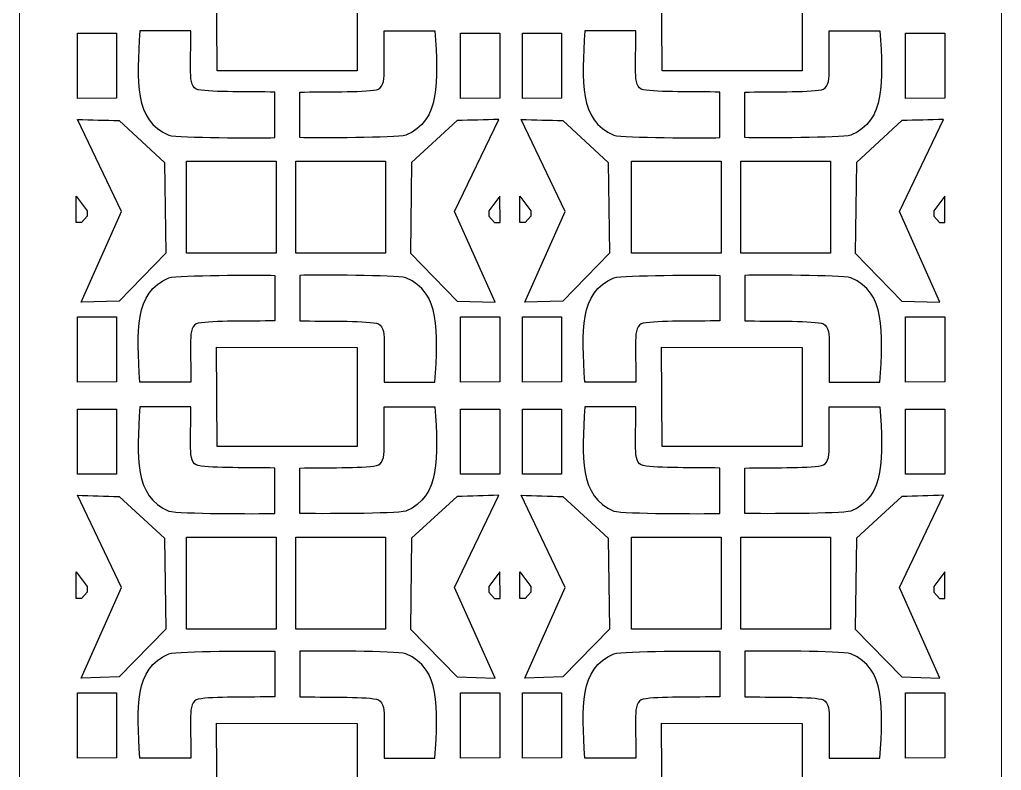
# Model space of a CAD drawing. Header units: centimetres. Extents: x -15.4 to -1.9, y -9.5 to 9.5.
# Drawn here: x -15.36 to -9.1, y -5.98 to -1.2 of the extents above; entities that cross this region are included whole.
import ezdxf

# ---------------------------------------------------------------- set-up
doc = ezdxf.new("R2010")
doc.units = ezdxf.units.CM
doc.header["$MEASUREMENT"] = 0
doc.layers.add('layer 1', color=7, linetype='Continuous')

msp = doc.modelspace()

# ---------------------------------------------------------------- linework, layer by layer
at = {"layer": 'layer 1', "color": 250, "lineweight": 9}
msp.add_open_spline([(-15.35905, 9.51398), (-15.35905, 9.51398), (-9.09792, 9.51398), (-9.09792, 9.51398), (-9.09792, 9.51398), (-9.09792, 9.51398), (-9.09792, -9.48601), (-9.09792, -9.48601), (-9.09792, -9.48601), (-9.09792, -9.48601), (-15.35905, -9.48601), (-15.35905, -9.48601), (-15.35905, -9.48601), (-15.35905, -9.48601), (-15.35905, 9.51398), (-15.35905, 9.51398)], degree=3, knots=[0, 0, 0, 0, 0.2, 0.2, 0.2, 0.2, 0.4, 0.4, 0.4, 0.4, 0.6, 0.6, 0.6, 0.6, 1, 1, 1, 1], dxfattribs=at)
at = {"layer": 'layer 1', "color": 7}
for points, knots in [([(-14.10278, -0.88974), (-14.10278, -0.88974), (-14.09915, -1.52299), (-14.09915, -1.52299), (-14.09915, -1.52299), (-14.09915, -1.52299), (-13.20593, -1.52308), (-13.20593, -1.52308), (-13.20593, -1.52308), (-13.20593, -1.52308), (-13.20596, -0.89144), (-13.20596, -0.89144), (-13.20596, -0.89144), (-13.20596, -0.89144), (-14.10278, -0.88974), (-14.10278, -0.88974)], [0, 0, 0, 0, 0.2, 0.2, 0.2, 0.2, 0.4, 0.4, 0.4, 0.4, 0.6, 0.6, 0.6, 0.6, 1, 1, 1, 1]), ([(-11.26466, -0.88974), (-11.26466, -0.88974), (-11.26104, -1.52299), (-11.26104, -1.52299), (-11.26104, -1.52299), (-11.26104, -1.52299), (-10.36781, -1.52308), (-10.36781, -1.52308), (-10.36781, -1.52308), (-10.36781, -1.52308), (-10.36785, -0.89144), (-10.36785, -0.89144), (-10.36785, -0.89144), (-10.36785, -0.89144), (-11.26466, -0.88974), (-11.26466, -0.88974)], [0, 0, 0, 0, 0.2, 0.2, 0.2, 0.2, 0.4, 0.4, 0.4, 0.4, 0.6, 0.6, 0.6, 0.6, 1, 1, 1, 1]), ([(-14.99075, -1.69983), (-14.99075, -1.69983), (-14.74032, -1.69887), (-14.74032, -1.69887), (-14.74032, -1.69887), (-14.74032, -1.69887), (-14.74032, -1.28397), (-14.74032, -1.28397), (-14.74032, -1.28397), (-14.74032, -1.28397), (-14.99083, -1.28397), (-14.99083, -1.28397), (-14.99083, -1.28397), (-14.99083, -1.28397), (-14.99075, -1.69983), (-14.99075, -1.69983)], [0, 0, 0, 0, 0.2, 0.2, 0.2, 0.2, 0.4, 0.4, 0.4, 0.4, 0.6, 0.6, 0.6, 0.6, 1, 1, 1, 1]), ([(-13.7305, -1.94996), (-13.84881, -1.95187), (-14.33725, -1.95226), (-14.4077, -1.9343), (-14.4077, -1.9343), (-14.62918, -1.83984), (-14.61224, -1.59448), (-14.59256, -1.26916), (-14.59256, -1.26916), (-14.59256, -1.26916), (-14.268, -1.26927), (-14.268, -1.26927), (-14.268, -1.26927), (-14.268, -1.26927), (-14.26868, -1.5332), (-14.26868, -1.5332), (-14.26868, -1.5332), (-14.26881, -1.59163), (-14.25883, -1.63716), (-14.22002, -1.64466), (-14.22002, -1.64466), (-14.12778, -1.66249), (-13.88705, -1.65511), (-13.7305, -1.66032), (-13.7305, -1.66032), (-13.7305, -1.66032), (-13.7305, -1.94996), (-13.7305, -1.94996)], [0, 0, 0, 0, 0.125, 0.125, 0.125, 0.125, 0.25, 0.25, 0.25, 0.25, 0.375, 0.375, 0.375, 0.375, 0.5, 0.5, 0.5, 0.5, 0.625, 0.625, 0.625, 0.625, 0.75, 0.75, 0.75, 0.75, 1, 1, 1, 1]), ([(-13.5724, -1.94996), (-13.45408, -1.95187), (-12.96565, -1.95226), (-12.8952, -1.9343), (-12.8952, -1.9343), (-12.67371, -1.83984), (-12.69066, -1.59448), (-12.71034, -1.26916), (-12.71034, -1.26916), (-12.71034, -1.26916), (-13.0349, -1.26927), (-13.0349, -1.26927), (-13.0349, -1.26927), (-13.0349, -1.26927), (-13.03421, -1.5332), (-13.03421, -1.5332), (-13.03421, -1.5332), (-13.03408, -1.59163), (-13.04407, -1.63716), (-13.08287, -1.64466), (-13.08287, -1.64466), (-13.17511, -1.66249), (-13.41585, -1.65511), (-13.5724, -1.66032), (-13.5724, -1.66032), (-13.5724, -1.66032), (-13.5724, -1.94996), (-13.5724, -1.94996)], [0, 0, 0, 0, 0.125, 0.125, 0.125, 0.125, 0.25, 0.25, 0.25, 0.25, 0.375, 0.375, 0.375, 0.375, 0.5, 0.5, 0.5, 0.5, 0.625, 0.625, 0.625, 0.625, 0.75, 0.75, 0.75, 0.75, 1, 1, 1, 1]), ([(-12.54685, -1.69983), (-12.54685, -1.69983), (-12.29642, -1.69887), (-12.29642, -1.69887), (-12.29642, -1.69887), (-12.29642, -1.69887), (-12.29642, -1.28397), (-12.29642, -1.28397), (-12.29642, -1.28397), (-12.29642, -1.28397), (-12.54693, -1.28397), (-12.54693, -1.28397), (-12.54693, -1.28397), (-12.54693, -1.28397), (-12.54685, -1.69983), (-12.54685, -1.69983)], [0, 0, 0, 0, 0.2, 0.2, 0.2, 0.2, 0.4, 0.4, 0.4, 0.4, 0.6, 0.6, 0.6, 0.6, 1, 1, 1, 1]), ([(-12.15264, -1.69983), (-12.15264, -1.69983), (-11.90221, -1.69887), (-11.90221, -1.69887), (-11.90221, -1.69887), (-11.90221, -1.69887), (-11.90221, -1.28397), (-11.90221, -1.28397), (-11.90221, -1.28397), (-11.90221, -1.28397), (-12.15271, -1.28397), (-12.15271, -1.28397), (-12.15271, -1.28397), (-12.15271, -1.28397), (-12.15264, -1.69983), (-12.15264, -1.69983)], [0, 0, 0, 0, 0.2, 0.2, 0.2, 0.2, 0.4, 0.4, 0.4, 0.4, 0.6, 0.6, 0.6, 0.6, 1, 1, 1, 1]), ([(-10.89238, -1.94996), (-11.0107, -1.95187), (-11.49913, -1.95226), (-11.56958, -1.9343), (-11.56958, -1.9343), (-11.79107, -1.83984), (-11.77412, -1.59448), (-11.75445, -1.26916), (-11.75445, -1.26916), (-11.75445, -1.26916), (-11.42988, -1.26927), (-11.42988, -1.26927), (-11.42988, -1.26927), (-11.42988, -1.26927), (-11.43057, -1.5332), (-11.43057, -1.5332), (-11.43057, -1.5332), (-11.4307, -1.59163), (-11.42071, -1.63716), (-11.38191, -1.64466), (-11.38191, -1.64466), (-11.28967, -1.66249), (-11.04893, -1.65511), (-10.89238, -1.66032), (-10.89238, -1.66032), (-10.89238, -1.66032), (-10.89238, -1.94996), (-10.89238, -1.94996)], [0, 0, 0, 0, 0.125, 0.125, 0.125, 0.125, 0.25, 0.25, 0.25, 0.25, 0.375, 0.375, 0.375, 0.375, 0.5, 0.5, 0.5, 0.5, 0.625, 0.625, 0.625, 0.625, 0.75, 0.75, 0.75, 0.75, 1, 1, 1, 1]), ([(-10.73428, -1.94996), (-10.61597, -1.95187), (-10.12753, -1.95226), (-10.05708, -1.9343), (-10.05708, -1.9343), (-9.8356, -1.83984), (-9.85254, -1.59448), (-9.87222, -1.26916), (-9.87222, -1.26916), (-9.87222, -1.26916), (-10.19678, -1.26927), (-10.19678, -1.26927), (-10.19678, -1.26927), (-10.19678, -1.26927), (-10.1961, -1.5332), (-10.1961, -1.5332), (-10.1961, -1.5332), (-10.19597, -1.59163), (-10.20596, -1.63716), (-10.24476, -1.64466), (-10.24476, -1.64466), (-10.337, -1.66249), (-10.57774, -1.65511), (-10.73428, -1.66032), (-10.73428, -1.66032), (-10.73428, -1.66032), (-10.73428, -1.94996), (-10.73428, -1.94996)], [0, 0, 0, 0, 0.125, 0.125, 0.125, 0.125, 0.25, 0.25, 0.25, 0.25, 0.375, 0.375, 0.375, 0.375, 0.5, 0.5, 0.5, 0.5, 0.625, 0.625, 0.625, 0.625, 0.75, 0.75, 0.75, 0.75, 1, 1, 1, 1]), ([(-9.70874, -1.69983), (-9.70874, -1.69983), (-9.45831, -1.69887), (-9.45831, -1.69887), (-9.45831, -1.69887), (-9.45831, -1.69887), (-9.45831, -1.28397), (-9.45831, -1.28397), (-9.45831, -1.28397), (-9.45831, -1.28397), (-9.70881, -1.28397), (-9.70881, -1.28397), (-9.70881, -1.28397), (-9.70881, -1.28397), (-9.70874, -1.69983), (-9.70874, -1.69983)], [0, 0, 0, 0, 0.2, 0.2, 0.2, 0.2, 0.4, 0.4, 0.4, 0.4, 0.6, 0.6, 0.6, 0.6, 1, 1, 1, 1]), ([(-14.99083, -1.83361), (-14.99083, -1.83361), (-14.70901, -2.42071), (-14.70901, -2.42071), (-14.70901, -2.42071), (-14.70901, -2.42071), (-14.96734, -3), (-14.96734, -3), (-14.96734, -3), (-14.96734, -3), (-14.72467, -2.99217), (-14.72467, -2.99217), (-14.72467, -2.99217), (-14.72467, -2.99217), (-14.42719, -2.68686), (-14.42719, -2.68686), (-14.42719, -2.68686), (-14.42719, -2.68686), (-14.43503, -2.10758), (-14.43503, -2.10758), (-14.43503, -2.10758), (-14.43503, -2.10758), (-14.72467, -1.84143), (-14.72467, -1.84143), (-14.72467, -1.84143), (-14.81338, -1.83882), (-14.90212, -1.83621), (-14.99083, -1.83361)], [0, 0, 0, 0, 0.125, 0.125, 0.125, 0.125, 0.25, 0.25, 0.25, 0.25, 0.375, 0.375, 0.375, 0.375, 0.5, 0.5, 0.5, 0.5, 0.625, 0.625, 0.625, 0.625, 0.75, 0.75, 0.75, 0.75, 1, 1, 1, 1]), ([(-12.30314, -1.83361), (-12.30314, -1.83361), (-12.58495, -2.42071), (-12.58495, -2.42071), (-12.58495, -2.42071), (-12.58495, -2.42071), (-12.32663, -3), (-12.32663, -3), (-12.32663, -3), (-12.32663, -3), (-12.56929, -2.99217), (-12.56929, -2.99217), (-12.56929, -2.99217), (-12.56929, -2.99217), (-12.86677, -2.68686), (-12.86677, -2.68686), (-12.86677, -2.68686), (-12.86677, -2.68686), (-12.85893, -2.10758), (-12.85893, -2.10758), (-12.85893, -2.10758), (-12.85893, -2.10758), (-12.56929, -1.84143), (-12.56929, -1.84143), (-12.56929, -1.84143), (-12.48058, -1.83882), (-12.39184, -1.83621), (-12.30314, -1.83361)], [0, 0, 0, 0, 0.125, 0.125, 0.125, 0.125, 0.25, 0.25, 0.25, 0.25, 0.375, 0.375, 0.375, 0.375, 0.5, 0.5, 0.5, 0.5, 0.625, 0.625, 0.625, 0.625, 0.75, 0.75, 0.75, 0.75, 1, 1, 1, 1]), ([(-12.161, -1.83361), (-12.161, -1.83361), (-11.87918, -2.42071), (-11.87918, -2.42071), (-11.87918, -2.42071), (-11.87918, -2.42071), (-12.13751, -3), (-12.13751, -3), (-12.13751, -3), (-12.13751, -3), (-11.89485, -2.99217), (-11.89485, -2.99217), (-11.89485, -2.99217), (-11.89485, -2.99217), (-11.59736, -2.68686), (-11.59736, -2.68686), (-11.59736, -2.68686), (-11.59736, -2.68686), (-11.6052, -2.10758), (-11.6052, -2.10758), (-11.6052, -2.10758), (-11.6052, -2.10758), (-11.89485, -1.84143), (-11.89485, -1.84143), (-11.89485, -1.84143), (-11.98355, -1.83882), (-12.07229, -1.83621), (-12.161, -1.83361)], [0, 0, 0, 0, 0.125, 0.125, 0.125, 0.125, 0.25, 0.25, 0.25, 0.25, 0.375, 0.375, 0.375, 0.375, 0.5, 0.5, 0.5, 0.5, 0.625, 0.625, 0.625, 0.625, 0.75, 0.75, 0.75, 0.75, 1, 1, 1, 1]), ([(-9.46613, -1.83361), (-9.46613, -1.83361), (-9.74795, -2.42071), (-9.74795, -2.42071), (-9.74795, -2.42071), (-9.74795, -2.42071), (-9.48962, -3), (-9.48962, -3), (-9.48962, -3), (-9.48962, -3), (-9.73228, -2.99217), (-9.73228, -2.99217), (-9.73228, -2.99217), (-9.73228, -2.99217), (-10.02977, -2.68686), (-10.02977, -2.68686), (-10.02977, -2.68686), (-10.02977, -2.68686), (-10.02192, -2.10758), (-10.02192, -2.10758), (-10.02192, -2.10758), (-10.02192, -2.10758), (-9.73228, -1.84143), (-9.73228, -1.84143), (-9.73228, -1.84143), (-9.64358, -1.83882), (-9.55484, -1.83621), (-9.46613, -1.83361)], [0, 0, 0, 0, 0.125, 0.125, 0.125, 0.125, 0.25, 0.25, 0.25, 0.25, 0.375, 0.375, 0.375, 0.375, 0.5, 0.5, 0.5, 0.5, 0.625, 0.625, 0.625, 0.625, 0.75, 0.75, 0.75, 0.75, 1, 1, 1, 1]), ([(-14.29413, -2.68686), (-14.29413, -2.68686), (-13.72267, -2.68686), (-13.72267, -2.68686), (-13.72267, -2.68686), (-13.72267, -2.68686), (-13.72269, -2.09976), (-13.72269, -2.09976), (-13.72269, -2.09976), (-13.72269, -2.09976), (-14.29413, -2.09976), (-14.29413, -2.09976), (-14.29413, -2.09976), (-14.29413, -2.09976), (-14.29413, -2.14674), (-14.29413, -2.14674), (-14.29413, -2.14674), (-14.29413, -2.14674), (-14.29413, -2.68686), (-14.29413, -2.68686)], [0, 0, 0, 0, 0.1666667, 0.1666667, 0.1666667, 0.1666667, 0.3333333, 0.3333333, 0.3333333, 0.3333333, 0.5, 0.5, 0.5, 0.5, 0.6666667, 0.6666667, 0.6666667, 0.6666667, 1, 1, 1, 1]), ([(-13.59727, -2.68686), (-13.59727, -2.68686), (-13.02582, -2.68686), (-13.02582, -2.68686), (-13.02582, -2.68686), (-13.02582, -2.68686), (-13.02583, -2.09976), (-13.02583, -2.09976), (-13.02583, -2.09976), (-13.02583, -2.09976), (-13.59727, -2.09976), (-13.59727, -2.09976), (-13.59727, -2.09976), (-13.59727, -2.09976), (-13.59727, -2.14674), (-13.59727, -2.14674), (-13.59727, -2.14674), (-13.59727, -2.14674), (-13.59727, -2.68686), (-13.59727, -2.68686)], [0, 0, 0, 0, 0.1666667, 0.1666667, 0.1666667, 0.1666667, 0.3333333, 0.3333333, 0.3333333, 0.3333333, 0.5, 0.5, 0.5, 0.5, 0.6666667, 0.6666667, 0.6666667, 0.6666667, 1, 1, 1, 1]), ([(-11.45602, -2.68686), (-11.45602, -2.68686), (-10.88456, -2.68686), (-10.88456, -2.68686), (-10.88456, -2.68686), (-10.88456, -2.68686), (-10.88458, -2.09976), (-10.88458, -2.09976), (-10.88458, -2.09976), (-10.88458, -2.09976), (-11.45602, -2.09976), (-11.45602, -2.09976), (-11.45602, -2.09976), (-11.45602, -2.09976), (-11.45602, -2.14674), (-11.45602, -2.14674), (-11.45602, -2.14674), (-11.45602, -2.14674), (-11.45602, -2.68686), (-11.45602, -2.68686)], [0, 0, 0, 0, 0.1666667, 0.1666667, 0.1666667, 0.1666667, 0.3333333, 0.3333333, 0.3333333, 0.3333333, 0.5, 0.5, 0.5, 0.5, 0.6666667, 0.6666667, 0.6666667, 0.6666667, 1, 1, 1, 1]), ([(-10.75916, -2.68686), (-10.75916, -2.68686), (-10.1877, -2.68686), (-10.1877, -2.68686), (-10.1877, -2.68686), (-10.1877, -2.68686), (-10.18772, -2.09976), (-10.18772, -2.09976), (-10.18772, -2.09976), (-10.18772, -2.09976), (-10.75916, -2.09976), (-10.75916, -2.09976), (-10.75916, -2.09976), (-10.75916, -2.09976), (-10.75916, -2.14674), (-10.75916, -2.14674), (-10.75916, -2.14674), (-10.75916, -2.14674), (-10.75916, -2.68686), (-10.75916, -2.68686)], [0, 0, 0, 0, 0.1666667, 0.1666667, 0.1666667, 0.1666667, 0.3333333, 0.3333333, 0.3333333, 0.3333333, 0.5, 0.5, 0.5, 0.5, 0.6666667, 0.6666667, 0.6666667, 0.6666667, 1, 1, 1, 1]), ([(-14.99847, -2.32256), (-14.99847, -2.32256), (-14.99865, -2.49118), (-14.99865, -2.49118), (-14.99865, -2.49118), (-14.99865, -2.49118), (-14.96377, -2.49118), (-14.96377, -2.49118), (-14.96377, -2.49118), (-14.96377, -2.49118), (-14.92783, -2.45162), (-14.92783, -2.45162), (-14.92783, -2.45162), (-14.92783, -2.45162), (-14.92766, -2.41609), (-14.92766, -2.41609), (-14.92766, -2.41609), (-14.92766, -2.41609), (-14.99847, -2.32256), (-14.99847, -2.32256)], [0, 0, 0, 0, 0.1666667, 0.1666667, 0.1666667, 0.1666667, 0.3333333, 0.3333333, 0.3333333, 0.3333333, 0.5, 0.5, 0.5, 0.5, 0.6666667, 0.6666667, 0.6666667, 0.6666667, 1, 1, 1, 1]), ([(-12.2955, -2.32256), (-12.2955, -2.32256), (-12.29531, -2.49118), (-12.29531, -2.49118), (-12.29531, -2.49118), (-12.29531, -2.49118), (-12.3302, -2.49118), (-12.3302, -2.49118), (-12.3302, -2.49118), (-12.3302, -2.49118), (-12.36613, -2.45162), (-12.36613, -2.45162), (-12.36613, -2.45162), (-12.36613, -2.45162), (-12.3663, -2.41609), (-12.3663, -2.41609), (-12.3663, -2.41609), (-12.3663, -2.41609), (-12.2955, -2.32256), (-12.2955, -2.32256)], [0, 0, 0, 0, 0.1666667, 0.1666667, 0.1666667, 0.1666667, 0.3333333, 0.3333333, 0.3333333, 0.3333333, 0.5, 0.5, 0.5, 0.5, 0.6666667, 0.6666667, 0.6666667, 0.6666667, 1, 1, 1, 1]), ([(-12.16864, -2.32256), (-12.16864, -2.32256), (-12.16882, -2.49118), (-12.16882, -2.49118), (-12.16882, -2.49118), (-12.16882, -2.49118), (-12.13394, -2.49118), (-12.13394, -2.49118), (-12.13394, -2.49118), (-12.13394, -2.49118), (-12.098, -2.45162), (-12.098, -2.45162), (-12.098, -2.45162), (-12.098, -2.45162), (-12.09783, -2.41609), (-12.09783, -2.41609), (-12.09783, -2.41609), (-12.09783, -2.41609), (-12.16864, -2.32256), (-12.16864, -2.32256)], [0, 0, 0, 0, 0.1666667, 0.1666667, 0.1666667, 0.1666667, 0.3333333, 0.3333333, 0.3333333, 0.3333333, 0.5, 0.5, 0.5, 0.5, 0.6666667, 0.6666667, 0.6666667, 0.6666667, 1, 1, 1, 1]), ([(-9.45849, -2.32256), (-9.45849, -2.32256), (-9.45831, -2.49118), (-9.45831, -2.49118), (-9.45831, -2.49118), (-9.45831, -2.49118), (-9.49319, -2.49118), (-9.49319, -2.49118), (-9.49319, -2.49118), (-9.49319, -2.49118), (-9.52913, -2.45162), (-9.52913, -2.45162), (-9.52913, -2.45162), (-9.52913, -2.45162), (-9.52929, -2.41609), (-9.52929, -2.41609), (-9.52929, -2.41609), (-9.52929, -2.41609), (-9.45849, -2.32256), (-9.45849, -2.32256)], [0, 0, 0, 0, 0.1666667, 0.1666667, 0.1666667, 0.1666667, 0.3333333, 0.3333333, 0.3333333, 0.3333333, 0.5, 0.5, 0.5, 0.5, 0.6666667, 0.6666667, 0.6666667, 0.6666667, 1, 1, 1, 1]), ([(-13.7305, -2.82813), (-13.84881, -2.82623), (-14.33725, -2.82584), (-14.4077, -2.8438), (-14.4077, -2.8438), (-14.62918, -2.93826), (-14.61224, -3.18362), (-14.59256, -3.50894), (-14.59256, -3.50894), (-14.59256, -3.50894), (-14.268, -3.50883), (-14.268, -3.50883), (-14.268, -3.50883), (-14.268, -3.50883), (-14.26868, -3.2449), (-14.26868, -3.2449), (-14.26868, -3.2449), (-14.26881, -3.18647), (-14.25883, -3.14093), (-14.22002, -3.13344), (-14.22002, -3.13344), (-14.12778, -3.11561), (-13.88705, -3.12299), (-13.7305, -3.11778), (-13.7305, -3.11778), (-13.7305, -3.11778), (-13.7305, -2.82813), (-13.7305, -2.82813)], [0, 0, 0, 0, 0.125, 0.125, 0.125, 0.125, 0.25, 0.25, 0.25, 0.25, 0.375, 0.375, 0.375, 0.375, 0.5, 0.5, 0.5, 0.5, 0.625, 0.625, 0.625, 0.625, 0.75, 0.75, 0.75, 0.75, 1, 1, 1, 1]), ([(-13.5724, -2.82813), (-13.45408, -2.82623), (-12.96565, -2.82584), (-12.8952, -2.8438), (-12.8952, -2.8438), (-12.67371, -2.93826), (-12.69066, -3.18362), (-12.71034, -3.50894), (-12.71034, -3.50894), (-12.71034, -3.50894), (-13.0349, -3.50883), (-13.0349, -3.50883), (-13.0349, -3.50883), (-13.0349, -3.50883), (-13.03421, -3.2449), (-13.03421, -3.2449), (-13.03421, -3.2449), (-13.03408, -3.18647), (-13.04407, -3.14093), (-13.08287, -3.13344), (-13.08287, -3.13344), (-13.17511, -3.11561), (-13.41585, -3.12299), (-13.5724, -3.11778), (-13.5724, -3.11778), (-13.5724, -3.11778), (-13.5724, -2.82813), (-13.5724, -2.82813)], [0, 0, 0, 0, 0.125, 0.125, 0.125, 0.125, 0.25, 0.25, 0.25, 0.25, 0.375, 0.375, 0.375, 0.375, 0.5, 0.5, 0.5, 0.5, 0.625, 0.625, 0.625, 0.625, 0.75, 0.75, 0.75, 0.75, 1, 1, 1, 1]), ([(-10.89238, -2.82813), (-11.0107, -2.82623), (-11.49913, -2.82584), (-11.56958, -2.8438), (-11.56958, -2.8438), (-11.79107, -2.93826), (-11.77412, -3.18362), (-11.75445, -3.50894), (-11.75445, -3.50894), (-11.75445, -3.50894), (-11.42988, -3.50883), (-11.42988, -3.50883), (-11.42988, -3.50883), (-11.42988, -3.50883), (-11.43057, -3.2449), (-11.43057, -3.2449), (-11.43057, -3.2449), (-11.4307, -3.18647), (-11.42071, -3.14093), (-11.38191, -3.13344), (-11.38191, -3.13344), (-11.28967, -3.11561), (-11.04893, -3.12299), (-10.89238, -3.11778), (-10.89238, -3.11778), (-10.89238, -3.11778), (-10.89238, -2.82813), (-10.89238, -2.82813)], [0, 0, 0, 0, 0.125, 0.125, 0.125, 0.125, 0.25, 0.25, 0.25, 0.25, 0.375, 0.375, 0.375, 0.375, 0.5, 0.5, 0.5, 0.5, 0.625, 0.625, 0.625, 0.625, 0.75, 0.75, 0.75, 0.75, 1, 1, 1, 1]), ([(-10.73428, -2.82813), (-10.61597, -2.82623), (-10.12753, -2.82584), (-10.05708, -2.8438), (-10.05708, -2.8438), (-9.8356, -2.93826), (-9.85254, -3.18362), (-9.87222, -3.50894), (-9.87222, -3.50894), (-9.87222, -3.50894), (-10.19678, -3.50883), (-10.19678, -3.50883), (-10.19678, -3.50883), (-10.19678, -3.50883), (-10.1961, -3.2449), (-10.1961, -3.2449), (-10.1961, -3.2449), (-10.19597, -3.18647), (-10.20596, -3.14093), (-10.24476, -3.13344), (-10.24476, -3.13344), (-10.337, -3.11561), (-10.57774, -3.12299), (-10.73428, -3.11778), (-10.73428, -3.11778), (-10.73428, -3.11778), (-10.73428, -2.82813), (-10.73428, -2.82813)], [0, 0, 0, 0, 0.125, 0.125, 0.125, 0.125, 0.25, 0.25, 0.25, 0.25, 0.375, 0.375, 0.375, 0.375, 0.5, 0.5, 0.5, 0.5, 0.625, 0.625, 0.625, 0.625, 0.75, 0.75, 0.75, 0.75, 1, 1, 1, 1]), ([(-14.99075, -3.50894), (-14.99075, -3.50894), (-14.74032, -3.50798), (-14.74032, -3.50798), (-14.74032, -3.50798), (-14.74032, -3.50798), (-14.74032, -3.09308), (-14.74032, -3.09308), (-14.74032, -3.09308), (-14.74032, -3.09308), (-14.99083, -3.09308), (-14.99083, -3.09308), (-14.99083, -3.09308), (-14.99083, -3.09308), (-14.99075, -3.50894), (-14.99075, -3.50894)], [0, 0, 0, 0, 0.2, 0.2, 0.2, 0.2, 0.4, 0.4, 0.4, 0.4, 0.6, 0.6, 0.6, 0.6, 1, 1, 1, 1]), ([(-12.54685, -3.50894), (-12.54685, -3.50894), (-12.29642, -3.50798), (-12.29642, -3.50798), (-12.29642, -3.50798), (-12.29642, -3.50798), (-12.29642, -3.09308), (-12.29642, -3.09308), (-12.29642, -3.09308), (-12.29642, -3.09308), (-12.54693, -3.09308), (-12.54693, -3.09308), (-12.54693, -3.09308), (-12.54693, -3.09308), (-12.54685, -3.50894), (-12.54685, -3.50894)], [0, 0, 0, 0, 0.2, 0.2, 0.2, 0.2, 0.4, 0.4, 0.4, 0.4, 0.6, 0.6, 0.6, 0.6, 1, 1, 1, 1]), ([(-12.15264, -3.50894), (-12.15264, -3.50894), (-11.90221, -3.50798), (-11.90221, -3.50798), (-11.90221, -3.50798), (-11.90221, -3.50798), (-11.90221, -3.09308), (-11.90221, -3.09308), (-11.90221, -3.09308), (-11.90221, -3.09308), (-12.15271, -3.09308), (-12.15271, -3.09308), (-12.15271, -3.09308), (-12.15271, -3.09308), (-12.15264, -3.50894), (-12.15264, -3.50894)], [0, 0, 0, 0, 0.2, 0.2, 0.2, 0.2, 0.4, 0.4, 0.4, 0.4, 0.6, 0.6, 0.6, 0.6, 1, 1, 1, 1]), ([(-9.70874, -3.50894), (-9.70874, -3.50894), (-9.45831, -3.50798), (-9.45831, -3.50798), (-9.45831, -3.50798), (-9.45831, -3.50798), (-9.45831, -3.09308), (-9.45831, -3.09308), (-9.45831, -3.09308), (-9.45831, -3.09308), (-9.70881, -3.09308), (-9.70881, -3.09308), (-9.70881, -3.09308), (-9.70881, -3.09308), (-9.70874, -3.50894), (-9.70874, -3.50894)], [0, 0, 0, 0, 0.2, 0.2, 0.2, 0.2, 0.4, 0.4, 0.4, 0.4, 0.6, 0.6, 0.6, 0.6, 1, 1, 1, 1]), ([(-14.10278, -3.28681), (-14.10278, -3.28681), (-14.09915, -3.92006), (-14.09915, -3.92006), (-14.09915, -3.92006), (-14.09915, -3.92006), (-13.20593, -3.92015), (-13.20593, -3.92015), (-13.20593, -3.92015), (-13.20593, -3.92015), (-13.20596, -3.28851), (-13.20596, -3.28851), (-13.20596, -3.28851), (-13.20596, -3.28851), (-14.10278, -3.28681), (-14.10278, -3.28681)], [0, 0, 0, 0, 0.2, 0.2, 0.2, 0.2, 0.4, 0.4, 0.4, 0.4, 0.6, 0.6, 0.6, 0.6, 1, 1, 1, 1]), ([(-11.26466, -3.28681), (-11.26466, -3.28681), (-11.26104, -3.92006), (-11.26104, -3.92006), (-11.26104, -3.92006), (-11.26104, -3.92006), (-10.36781, -3.92015), (-10.36781, -3.92015), (-10.36781, -3.92015), (-10.36781, -3.92015), (-10.36785, -3.28851), (-10.36785, -3.28851), (-10.36785, -3.28851), (-10.36785, -3.28851), (-11.26466, -3.28681), (-11.26466, -3.28681)], [0, 0, 0, 0, 0.2, 0.2, 0.2, 0.2, 0.4, 0.4, 0.4, 0.4, 0.6, 0.6, 0.6, 0.6, 1, 1, 1, 1]), ([(-14.99075, -4.0969), (-14.99075, -4.0969), (-14.74032, -4.09593), (-14.74032, -4.09593), (-14.74032, -4.09593), (-14.74032, -4.09593), (-14.74032, -3.68104), (-14.74032, -3.68104), (-14.74032, -3.68104), (-14.74032, -3.68104), (-14.99083, -3.68104), (-14.99083, -3.68104), (-14.99083, -3.68104), (-14.99083, -3.68104), (-14.99075, -4.0969), (-14.99075, -4.0969)], [0, 0, 0, 0, 0.2, 0.2, 0.2, 0.2, 0.4, 0.4, 0.4, 0.4, 0.6, 0.6, 0.6, 0.6, 1, 1, 1, 1]), ([(-13.7305, -4.34703), (-13.84881, -4.34894), (-14.33725, -4.34932), (-14.4077, -4.33136), (-14.4077, -4.33136), (-14.62918, -4.23691), (-14.61224, -3.99154), (-14.59256, -3.66623), (-14.59256, -3.66623), (-14.59256, -3.66623), (-14.268, -3.66634), (-14.268, -3.66634), (-14.268, -3.66634), (-14.268, -3.66634), (-14.26868, -3.93027), (-14.26868, -3.93027), (-14.26868, -3.93027), (-14.26881, -3.9887), (-14.25883, -4.03423), (-14.22002, -4.04172), (-14.22002, -4.04172), (-14.12778, -4.05955), (-13.88705, -4.05217), (-13.7305, -4.05739), (-13.7305, -4.05739), (-13.7305, -4.05739), (-13.7305, -4.34703), (-13.7305, -4.34703)], [0, 0, 0, 0, 0.125, 0.125, 0.125, 0.125, 0.25, 0.25, 0.25, 0.25, 0.375, 0.375, 0.375, 0.375, 0.5, 0.5, 0.5, 0.5, 0.625, 0.625, 0.625, 0.625, 0.75, 0.75, 0.75, 0.75, 1, 1, 1, 1]), ([(-13.5724, -4.34703), (-13.45408, -4.34894), (-12.96565, -4.34932), (-12.8952, -4.33136), (-12.8952, -4.33136), (-12.67371, -4.23691), (-12.69066, -3.99154), (-12.71034, -3.66623), (-12.71034, -3.66623), (-12.71034, -3.66623), (-13.0349, -3.66634), (-13.0349, -3.66634), (-13.0349, -3.66634), (-13.0349, -3.66634), (-13.03421, -3.93027), (-13.03421, -3.93027), (-13.03421, -3.93027), (-13.03408, -3.9887), (-13.04407, -4.03423), (-13.08287, -4.04172), (-13.08287, -4.04172), (-13.17511, -4.05955), (-13.41585, -4.05217), (-13.5724, -4.05739), (-13.5724, -4.05739), (-13.5724, -4.05739), (-13.5724, -4.34703), (-13.5724, -4.34703)], [0, 0, 0, 0, 0.125, 0.125, 0.125, 0.125, 0.25, 0.25, 0.25, 0.25, 0.375, 0.375, 0.375, 0.375, 0.5, 0.5, 0.5, 0.5, 0.625, 0.625, 0.625, 0.625, 0.75, 0.75, 0.75, 0.75, 1, 1, 1, 1]), ([(-12.54685, -4.0969), (-12.54685, -4.0969), (-12.29642, -4.09593), (-12.29642, -4.09593), (-12.29642, -4.09593), (-12.29642, -4.09593), (-12.29642, -3.68104), (-12.29642, -3.68104), (-12.29642, -3.68104), (-12.29642, -3.68104), (-12.54693, -3.68104), (-12.54693, -3.68104), (-12.54693, -3.68104), (-12.54693, -3.68104), (-12.54685, -4.0969), (-12.54685, -4.0969)], [0, 0, 0, 0, 0.2, 0.2, 0.2, 0.2, 0.4, 0.4, 0.4, 0.4, 0.6, 0.6, 0.6, 0.6, 1, 1, 1, 1]), ([(-12.15264, -4.0969), (-12.15264, -4.0969), (-11.90221, -4.09593), (-11.90221, -4.09593), (-11.90221, -4.09593), (-11.90221, -4.09593), (-11.90221, -3.68104), (-11.90221, -3.68104), (-11.90221, -3.68104), (-11.90221, -3.68104), (-12.15271, -3.68104), (-12.15271, -3.68104), (-12.15271, -3.68104), (-12.15271, -3.68104), (-12.15264, -4.0969), (-12.15264, -4.0969)], [0, 0, 0, 0, 0.2, 0.2, 0.2, 0.2, 0.4, 0.4, 0.4, 0.4, 0.6, 0.6, 0.6, 0.6, 1, 1, 1, 1]), ([(-10.89238, -4.34703), (-11.0107, -4.34894), (-11.49913, -4.34932), (-11.56958, -4.33136), (-11.56958, -4.33136), (-11.79107, -4.23691), (-11.77412, -3.99154), (-11.75445, -3.66623), (-11.75445, -3.66623), (-11.75445, -3.66623), (-11.42988, -3.66634), (-11.42988, -3.66634), (-11.42988, -3.66634), (-11.42988, -3.66634), (-11.43057, -3.93027), (-11.43057, -3.93027), (-11.43057, -3.93027), (-11.4307, -3.9887), (-11.42071, -4.03423), (-11.38191, -4.04172), (-11.38191, -4.04172), (-11.28967, -4.05955), (-11.04893, -4.05217), (-10.89238, -4.05739), (-10.89238, -4.05739), (-10.89238, -4.05739), (-10.89238, -4.34703), (-10.89238, -4.34703)], [0, 0, 0, 0, 0.125, 0.125, 0.125, 0.125, 0.25, 0.25, 0.25, 0.25, 0.375, 0.375, 0.375, 0.375, 0.5, 0.5, 0.5, 0.5, 0.625, 0.625, 0.625, 0.625, 0.75, 0.75, 0.75, 0.75, 1, 1, 1, 1]), ([(-10.73428, -4.34703), (-10.61597, -4.34894), (-10.12753, -4.34932), (-10.05708, -4.33136), (-10.05708, -4.33136), (-9.8356, -4.23691), (-9.85254, -3.99154), (-9.87222, -3.66623), (-9.87222, -3.66623), (-9.87222, -3.66623), (-10.19678, -3.66634), (-10.19678, -3.66634), (-10.19678, -3.66634), (-10.19678, -3.66634), (-10.1961, -3.93027), (-10.1961, -3.93027), (-10.1961, -3.93027), (-10.19597, -3.9887), (-10.20596, -4.03423), (-10.24476, -4.04172), (-10.24476, -4.04172), (-10.337, -4.05955), (-10.57774, -4.05217), (-10.73428, -4.05739), (-10.73428, -4.05739), (-10.73428, -4.05739), (-10.73428, -4.34703), (-10.73428, -4.34703)], [0, 0, 0, 0, 0.125, 0.125, 0.125, 0.125, 0.25, 0.25, 0.25, 0.25, 0.375, 0.375, 0.375, 0.375, 0.5, 0.5, 0.5, 0.5, 0.625, 0.625, 0.625, 0.625, 0.75, 0.75, 0.75, 0.75, 1, 1, 1, 1]), ([(-9.70874, -4.0969), (-9.70874, -4.0969), (-9.45831, -4.09593), (-9.45831, -4.09593), (-9.45831, -4.09593), (-9.45831, -4.09593), (-9.45831, -3.68104), (-9.45831, -3.68104), (-9.45831, -3.68104), (-9.45831, -3.68104), (-9.70881, -3.68104), (-9.70881, -3.68104), (-9.70881, -3.68104), (-9.70881, -3.68104), (-9.70874, -4.0969), (-9.70874, -4.0969)], [0, 0, 0, 0, 0.2, 0.2, 0.2, 0.2, 0.4, 0.4, 0.4, 0.4, 0.6, 0.6, 0.6, 0.6, 1, 1, 1, 1]), ([(-14.99083, -4.23084), (-14.99083, -4.23084), (-14.70901, -4.81795), (-14.70901, -4.81795), (-14.70901, -4.81795), (-14.70901, -4.81795), (-14.96734, -5.39723), (-14.96734, -5.39723), (-14.96734, -5.39723), (-14.96734, -5.39723), (-14.72467, -5.38941), (-14.72467, -5.38941), (-14.72467, -5.38941), (-14.72467, -5.38941), (-14.42719, -5.0841), (-14.42719, -5.0841), (-14.42719, -5.0841), (-14.42719, -5.0841), (-14.43503, -4.50482), (-14.43503, -4.50482), (-14.43503, -4.50482), (-14.43503, -4.50482), (-14.72467, -4.23866), (-14.72467, -4.23866), (-14.72467, -4.23866), (-14.81338, -4.23606), (-14.90212, -4.23345), (-14.99083, -4.23084)], [0, 0, 0, 0, 0.125, 0.125, 0.125, 0.125, 0.25, 0.25, 0.25, 0.25, 0.375, 0.375, 0.375, 0.375, 0.5, 0.5, 0.5, 0.5, 0.625, 0.625, 0.625, 0.625, 0.75, 0.75, 0.75, 0.75, 1, 1, 1, 1]), ([(-12.30314, -4.23084), (-12.30314, -4.23084), (-12.58495, -4.81795), (-12.58495, -4.81795), (-12.58495, -4.81795), (-12.58495, -4.81795), (-12.32663, -5.39723), (-12.32663, -5.39723), (-12.32663, -5.39723), (-12.32663, -5.39723), (-12.56929, -5.38941), (-12.56929, -5.38941), (-12.56929, -5.38941), (-12.56929, -5.38941), (-12.86677, -5.0841), (-12.86677, -5.0841), (-12.86677, -5.0841), (-12.86677, -5.0841), (-12.85893, -4.50482), (-12.85893, -4.50482), (-12.85893, -4.50482), (-12.85893, -4.50482), (-12.56929, -4.23866), (-12.56929, -4.23866), (-12.56929, -4.23866), (-12.48058, -4.23606), (-12.39184, -4.23345), (-12.30314, -4.23084)], [0, 0, 0, 0, 0.125, 0.125, 0.125, 0.125, 0.25, 0.25, 0.25, 0.25, 0.375, 0.375, 0.375, 0.375, 0.5, 0.5, 0.5, 0.5, 0.625, 0.625, 0.625, 0.625, 0.75, 0.75, 0.75, 0.75, 1, 1, 1, 1]), ([(-12.161, -4.23084), (-12.161, -4.23084), (-11.87918, -4.81795), (-11.87918, -4.81795), (-11.87918, -4.81795), (-11.87918, -4.81795), (-12.13751, -5.39723), (-12.13751, -5.39723), (-12.13751, -5.39723), (-12.13751, -5.39723), (-11.89485, -5.38941), (-11.89485, -5.38941), (-11.89485, -5.38941), (-11.89485, -5.38941), (-11.59736, -5.0841), (-11.59736, -5.0841), (-11.59736, -5.0841), (-11.59736, -5.0841), (-11.6052, -4.50482), (-11.6052, -4.50482), (-11.6052, -4.50482), (-11.6052, -4.50482), (-11.89485, -4.23866), (-11.89485, -4.23866), (-11.89485, -4.23866), (-11.98355, -4.23606), (-12.07229, -4.23345), (-12.161, -4.23084)], [0, 0, 0, 0, 0.125, 0.125, 0.125, 0.125, 0.25, 0.25, 0.25, 0.25, 0.375, 0.375, 0.375, 0.375, 0.5, 0.5, 0.5, 0.5, 0.625, 0.625, 0.625, 0.625, 0.75, 0.75, 0.75, 0.75, 1, 1, 1, 1]), ([(-9.46613, -4.23084), (-9.46613, -4.23084), (-9.74795, -4.81795), (-9.74795, -4.81795), (-9.74795, -4.81795), (-9.74795, -4.81795), (-9.48962, -5.39723), (-9.48962, -5.39723), (-9.48962, -5.39723), (-9.48962, -5.39723), (-9.73228, -5.38941), (-9.73228, -5.38941), (-9.73228, -5.38941), (-9.73228, -5.38941), (-10.02977, -5.0841), (-10.02977, -5.0841), (-10.02977, -5.0841), (-10.02977, -5.0841), (-10.02192, -4.50482), (-10.02192, -4.50482), (-10.02192, -4.50482), (-10.02192, -4.50482), (-9.73228, -4.23866), (-9.73228, -4.23866), (-9.73228, -4.23866), (-9.64358, -4.23606), (-9.55484, -4.23345), (-9.46613, -4.23084)], [0, 0, 0, 0, 0.125, 0.125, 0.125, 0.125, 0.25, 0.25, 0.25, 0.25, 0.375, 0.375, 0.375, 0.375, 0.5, 0.5, 0.5, 0.5, 0.625, 0.625, 0.625, 0.625, 0.75, 0.75, 0.75, 0.75, 1, 1, 1, 1]), ([(-14.29413, -5.0841), (-14.29413, -5.0841), (-13.72267, -5.0841), (-13.72267, -5.0841), (-13.72267, -5.0841), (-13.72267, -5.0841), (-13.72269, -4.49699), (-13.72269, -4.49699), (-13.72269, -4.49699), (-13.72269, -4.49699), (-14.29413, -4.49699), (-14.29413, -4.49699), (-14.29413, -4.49699), (-14.29413, -4.49699), (-14.29413, -4.54397), (-14.29413, -4.54397), (-14.29413, -4.54397), (-14.29413, -4.54397), (-14.29413, -5.0841), (-14.29413, -5.0841)], [0, 0, 0, 0, 0.1666667, 0.1666667, 0.1666667, 0.1666667, 0.3333333, 0.3333333, 0.3333333, 0.3333333, 0.5, 0.5, 0.5, 0.5, 0.6666667, 0.6666667, 0.6666667, 0.6666667, 1, 1, 1, 1]), ([(-13.59727, -5.0841), (-13.59727, -5.0841), (-13.02582, -5.0841), (-13.02582, -5.0841), (-13.02582, -5.0841), (-13.02582, -5.0841), (-13.02583, -4.49699), (-13.02583, -4.49699), (-13.02583, -4.49699), (-13.02583, -4.49699), (-13.59727, -4.49699), (-13.59727, -4.49699), (-13.59727, -4.49699), (-13.59727, -4.49699), (-13.59727, -4.54397), (-13.59727, -4.54397), (-13.59727, -4.54397), (-13.59727, -4.54397), (-13.59727, -5.0841), (-13.59727, -5.0841)], [0, 0, 0, 0, 0.1666667, 0.1666667, 0.1666667, 0.1666667, 0.3333333, 0.3333333, 0.3333333, 0.3333333, 0.5, 0.5, 0.5, 0.5, 0.6666667, 0.6666667, 0.6666667, 0.6666667, 1, 1, 1, 1]), ([(-11.45602, -5.0841), (-11.45602, -5.0841), (-10.88456, -5.0841), (-10.88456, -5.0841), (-10.88456, -5.0841), (-10.88456, -5.0841), (-10.88458, -4.49699), (-10.88458, -4.49699), (-10.88458, -4.49699), (-10.88458, -4.49699), (-11.45602, -4.49699), (-11.45602, -4.49699), (-11.45602, -4.49699), (-11.45602, -4.49699), (-11.45602, -4.54397), (-11.45602, -4.54397), (-11.45602, -4.54397), (-11.45602, -4.54397), (-11.45602, -5.0841), (-11.45602, -5.0841)], [0, 0, 0, 0, 0.1666667, 0.1666667, 0.1666667, 0.1666667, 0.3333333, 0.3333333, 0.3333333, 0.3333333, 0.5, 0.5, 0.5, 0.5, 0.6666667, 0.6666667, 0.6666667, 0.6666667, 1, 1, 1, 1]), ([(-10.75916, -5.0841), (-10.75916, -5.0841), (-10.1877, -5.0841), (-10.1877, -5.0841), (-10.1877, -5.0841), (-10.1877, -5.0841), (-10.18772, -4.49699), (-10.18772, -4.49699), (-10.18772, -4.49699), (-10.18772, -4.49699), (-10.75916, -4.49699), (-10.75916, -4.49699), (-10.75916, -4.49699), (-10.75916, -4.49699), (-10.75916, -4.54397), (-10.75916, -4.54397), (-10.75916, -4.54397), (-10.75916, -4.54397), (-10.75916, -5.0841), (-10.75916, -5.0841)], [0, 0, 0, 0, 0.1666667, 0.1666667, 0.1666667, 0.1666667, 0.3333333, 0.3333333, 0.3333333, 0.3333333, 0.5, 0.5, 0.5, 0.5, 0.6666667, 0.6666667, 0.6666667, 0.6666667, 1, 1, 1, 1]), ([(-14.99847, -4.71979), (-14.99847, -4.71979), (-14.99865, -4.88842), (-14.99865, -4.88842), (-14.99865, -4.88842), (-14.99865, -4.88842), (-14.96377, -4.88842), (-14.96377, -4.88842), (-14.96377, -4.88842), (-14.96377, -4.88842), (-14.92783, -4.84885), (-14.92783, -4.84885), (-14.92783, -4.84885), (-14.92783, -4.84885), (-14.92766, -4.81332), (-14.92766, -4.81332), (-14.92766, -4.81332), (-14.92766, -4.81332), (-14.99847, -4.71979), (-14.99847, -4.71979)], [0, 0, 0, 0, 0.1666667, 0.1666667, 0.1666667, 0.1666667, 0.3333333, 0.3333333, 0.3333333, 0.3333333, 0.5, 0.5, 0.5, 0.5, 0.6666667, 0.6666667, 0.6666667, 0.6666667, 1, 1, 1, 1]), ([(-12.2955, -4.71979), (-12.2955, -4.71979), (-12.29531, -4.88842), (-12.29531, -4.88842), (-12.29531, -4.88842), (-12.29531, -4.88842), (-12.3302, -4.88842), (-12.3302, -4.88842), (-12.3302, -4.88842), (-12.3302, -4.88842), (-12.36613, -4.84885), (-12.36613, -4.84885), (-12.36613, -4.84885), (-12.36613, -4.84885), (-12.3663, -4.81332), (-12.3663, -4.81332), (-12.3663, -4.81332), (-12.3663, -4.81332), (-12.2955, -4.71979), (-12.2955, -4.71979)], [0, 0, 0, 0, 0.1666667, 0.1666667, 0.1666667, 0.1666667, 0.3333333, 0.3333333, 0.3333333, 0.3333333, 0.5, 0.5, 0.5, 0.5, 0.6666667, 0.6666667, 0.6666667, 0.6666667, 1, 1, 1, 1]), ([(-12.16864, -4.71979), (-12.16864, -4.71979), (-12.16882, -4.88842), (-12.16882, -4.88842), (-12.16882, -4.88842), (-12.16882, -4.88842), (-12.13394, -4.88842), (-12.13394, -4.88842), (-12.13394, -4.88842), (-12.13394, -4.88842), (-12.098, -4.84885), (-12.098, -4.84885), (-12.098, -4.84885), (-12.098, -4.84885), (-12.09783, -4.81332), (-12.09783, -4.81332), (-12.09783, -4.81332), (-12.09783, -4.81332), (-12.16864, -4.71979), (-12.16864, -4.71979)], [0, 0, 0, 0, 0.1666667, 0.1666667, 0.1666667, 0.1666667, 0.3333333, 0.3333333, 0.3333333, 0.3333333, 0.5, 0.5, 0.5, 0.5, 0.6666667, 0.6666667, 0.6666667, 0.6666667, 1, 1, 1, 1]), ([(-9.45849, -4.71979), (-9.45849, -4.71979), (-9.45831, -4.88842), (-9.45831, -4.88842), (-9.45831, -4.88842), (-9.45831, -4.88842), (-9.49319, -4.88842), (-9.49319, -4.88842), (-9.49319, -4.88842), (-9.49319, -4.88842), (-9.52913, -4.84885), (-9.52913, -4.84885), (-9.52913, -4.84885), (-9.52913, -4.84885), (-9.52929, -4.81332), (-9.52929, -4.81332), (-9.52929, -4.81332), (-9.52929, -4.81332), (-9.45849, -4.71979), (-9.45849, -4.71979)], [0, 0, 0, 0, 0.1666667, 0.1666667, 0.1666667, 0.1666667, 0.3333333, 0.3333333, 0.3333333, 0.3333333, 0.5, 0.5, 0.5, 0.5, 0.6666667, 0.6666667, 0.6666667, 0.6666667, 1, 1, 1, 1]), ([(-13.7305, -5.22537), (-13.84881, -5.22346), (-14.33725, -5.22307), (-14.4077, -5.24103), (-14.4077, -5.24103), (-14.62918, -5.33549), (-14.61224, -5.58085), (-14.59256, -5.90617), (-14.59256, -5.90617), (-14.59256, -5.90617), (-14.268, -5.90606), (-14.268, -5.90606), (-14.268, -5.90606), (-14.268, -5.90606), (-14.26868, -5.64213), (-14.26868, -5.64213), (-14.26868, -5.64213), (-14.26881, -5.5837), (-14.25883, -5.53817), (-14.22002, -5.53068), (-14.22002, -5.53068), (-14.12778, -5.51285), (-13.88705, -5.52023), (-13.7305, -5.51501), (-13.7305, -5.51501), (-13.7305, -5.51501), (-13.7305, -5.22537), (-13.7305, -5.22537)], [0, 0, 0, 0, 0.125, 0.125, 0.125, 0.125, 0.25, 0.25, 0.25, 0.25, 0.375, 0.375, 0.375, 0.375, 0.5, 0.5, 0.5, 0.5, 0.625, 0.625, 0.625, 0.625, 0.75, 0.75, 0.75, 0.75, 1, 1, 1, 1]), ([(-13.5724, -5.22537), (-13.45408, -5.22346), (-12.96565, -5.22307), (-12.8952, -5.24103), (-12.8952, -5.24103), (-12.67371, -5.33549), (-12.69066, -5.58085), (-12.71034, -5.90617), (-12.71034, -5.90617), (-12.71034, -5.90617), (-13.0349, -5.90606), (-13.0349, -5.90606), (-13.0349, -5.90606), (-13.0349, -5.90606), (-13.03421, -5.64213), (-13.03421, -5.64213), (-13.03421, -5.64213), (-13.03408, -5.5837), (-13.04407, -5.53817), (-13.08287, -5.53068), (-13.08287, -5.53068), (-13.17511, -5.51285), (-13.41585, -5.52023), (-13.5724, -5.51501), (-13.5724, -5.51501), (-13.5724, -5.51501), (-13.5724, -5.22537), (-13.5724, -5.22537)], [0, 0, 0, 0, 0.125, 0.125, 0.125, 0.125, 0.25, 0.25, 0.25, 0.25, 0.375, 0.375, 0.375, 0.375, 0.5, 0.5, 0.5, 0.5, 0.625, 0.625, 0.625, 0.625, 0.75, 0.75, 0.75, 0.75, 1, 1, 1, 1]), ([(-10.89238, -5.22537), (-11.0107, -5.22346), (-11.49913, -5.22307), (-11.56958, -5.24103), (-11.56958, -5.24103), (-11.79107, -5.33549), (-11.77412, -5.58085), (-11.75445, -5.90617), (-11.75445, -5.90617), (-11.75445, -5.90617), (-11.42988, -5.90606), (-11.42988, -5.90606), (-11.42988, -5.90606), (-11.42988, -5.90606), (-11.43057, -5.64213), (-11.43057, -5.64213), (-11.43057, -5.64213), (-11.4307, -5.5837), (-11.42071, -5.53817), (-11.38191, -5.53068), (-11.38191, -5.53068), (-11.28967, -5.51285), (-11.04893, -5.52023), (-10.89238, -5.51501), (-10.89238, -5.51501), (-10.89238, -5.51501), (-10.89238, -5.22537), (-10.89238, -5.22537)], [0, 0, 0, 0, 0.125, 0.125, 0.125, 0.125, 0.25, 0.25, 0.25, 0.25, 0.375, 0.375, 0.375, 0.375, 0.5, 0.5, 0.5, 0.5, 0.625, 0.625, 0.625, 0.625, 0.75, 0.75, 0.75, 0.75, 1, 1, 1, 1]), ([(-10.73428, -5.22537), (-10.61597, -5.22346), (-10.12753, -5.22307), (-10.05708, -5.24103), (-10.05708, -5.24103), (-9.8356, -5.33549), (-9.85254, -5.58085), (-9.87222, -5.90617), (-9.87222, -5.90617), (-9.87222, -5.90617), (-10.19678, -5.90606), (-10.19678, -5.90606), (-10.19678, -5.90606), (-10.19678, -5.90606), (-10.1961, -5.64213), (-10.1961, -5.64213), (-10.1961, -5.64213), (-10.19597, -5.5837), (-10.20596, -5.53817), (-10.24476, -5.53068), (-10.24476, -5.53068), (-10.337, -5.51285), (-10.57774, -5.52023), (-10.73428, -5.51501), (-10.73428, -5.51501), (-10.73428, -5.51501), (-10.73428, -5.22537), (-10.73428, -5.22537)], [0, 0, 0, 0, 0.125, 0.125, 0.125, 0.125, 0.25, 0.25, 0.25, 0.25, 0.375, 0.375, 0.375, 0.375, 0.5, 0.5, 0.5, 0.5, 0.625, 0.625, 0.625, 0.625, 0.75, 0.75, 0.75, 0.75, 1, 1, 1, 1]), ([(-14.99075, -5.90617), (-14.99075, -5.90617), (-14.74032, -5.90521), (-14.74032, -5.90521), (-14.74032, -5.90521), (-14.74032, -5.90521), (-14.74032, -5.49032), (-14.74032, -5.49032), (-14.74032, -5.49032), (-14.74032, -5.49032), (-14.99083, -5.49032), (-14.99083, -5.49032), (-14.99083, -5.49032), (-14.99083, -5.49032), (-14.99075, -5.90617), (-14.99075, -5.90617)], [0, 0, 0, 0, 0.2, 0.2, 0.2, 0.2, 0.4, 0.4, 0.4, 0.4, 0.6, 0.6, 0.6, 0.6, 1, 1, 1, 1]), ([(-12.54685, -5.90617), (-12.54685, -5.90617), (-12.29642, -5.90521), (-12.29642, -5.90521), (-12.29642, -5.90521), (-12.29642, -5.90521), (-12.29642, -5.49032), (-12.29642, -5.49032), (-12.29642, -5.49032), (-12.29642, -5.49032), (-12.54693, -5.49032), (-12.54693, -5.49032), (-12.54693, -5.49032), (-12.54693, -5.49032), (-12.54685, -5.90617), (-12.54685, -5.90617)], [0, 0, 0, 0, 0.2, 0.2, 0.2, 0.2, 0.4, 0.4, 0.4, 0.4, 0.6, 0.6, 0.6, 0.6, 1, 1, 1, 1]), ([(-12.15264, -5.90617), (-12.15264, -5.90617), (-11.90221, -5.90521), (-11.90221, -5.90521), (-11.90221, -5.90521), (-11.90221, -5.90521), (-11.90221, -5.49032), (-11.90221, -5.49032), (-11.90221, -5.49032), (-11.90221, -5.49032), (-12.15271, -5.49032), (-12.15271, -5.49032), (-12.15271, -5.49032), (-12.15271, -5.49032), (-12.15264, -5.90617), (-12.15264, -5.90617)], [0, 0, 0, 0, 0.2, 0.2, 0.2, 0.2, 0.4, 0.4, 0.4, 0.4, 0.6, 0.6, 0.6, 0.6, 1, 1, 1, 1]), ([(-9.70874, -5.90617), (-9.70874, -5.90617), (-9.45831, -5.90521), (-9.45831, -5.90521), (-9.45831, -5.90521), (-9.45831, -5.90521), (-9.45831, -5.49032), (-9.45831, -5.49032), (-9.45831, -5.49032), (-9.45831, -5.49032), (-9.70881, -5.49032), (-9.70881, -5.49032), (-9.70881, -5.49032), (-9.70881, -5.49032), (-9.70874, -5.90617), (-9.70874, -5.90617)], [0, 0, 0, 0, 0.2, 0.2, 0.2, 0.2, 0.4, 0.4, 0.4, 0.4, 0.6, 0.6, 0.6, 0.6, 1, 1, 1, 1]), ([(-14.10278, -5.68404), (-14.10278, -5.68404), (-14.09915, -6.31729), (-14.09915, -6.31729), (-14.09915, -6.31729), (-14.09915, -6.31729), (-13.20593, -6.31739), (-13.20593, -6.31739), (-13.20593, -6.31739), (-13.20593, -6.31739), (-13.20596, -5.68574), (-13.20596, -5.68574), (-13.20596, -5.68574), (-13.20596, -5.68574), (-14.10278, -5.68404), (-14.10278, -5.68404)], [0, 0, 0, 0, 0.2, 0.2, 0.2, 0.2, 0.4, 0.4, 0.4, 0.4, 0.6, 0.6, 0.6, 0.6, 1, 1, 1, 1]), ([(-11.26466, -5.68404), (-11.26466, -5.68404), (-11.26104, -6.31729), (-11.26104, -6.31729), (-11.26104, -6.31729), (-11.26104, -6.31729), (-10.36781, -6.31739), (-10.36781, -6.31739), (-10.36781, -6.31739), (-10.36781, -6.31739), (-10.36785, -5.68574), (-10.36785, -5.68574), (-10.36785, -5.68574), (-10.36785, -5.68574), (-11.26466, -5.68404), (-11.26466, -5.68404)], [0, 0, 0, 0, 0.2, 0.2, 0.2, 0.2, 0.4, 0.4, 0.4, 0.4, 0.6, 0.6, 0.6, 0.6, 1, 1, 1, 1])]:
    msp.add_open_spline(points, degree=3, knots=knots, dxfattribs=at)

doc.saveas('drawing.dxf')
